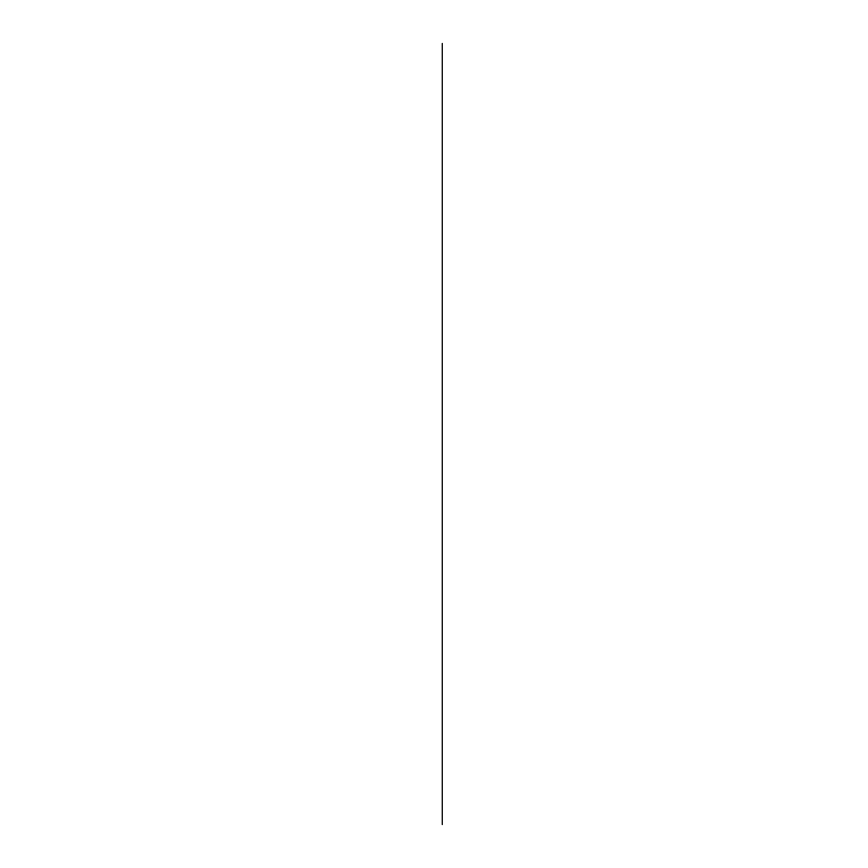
<?xml version="1.0" encoding="UTF-8"?>
<svg xmlns="http://www.w3.org/2000/svg" width="868" height="868" viewBox="0 0 868 868"><rect width="100%" height="100%" fill="white"/><g stroke="black" fill="none" stroke-linecap="round" stroke-linejoin="round"><path stroke-width="1.3" d="M442.268 43.4L442.268 824.6"/></g></svg>
